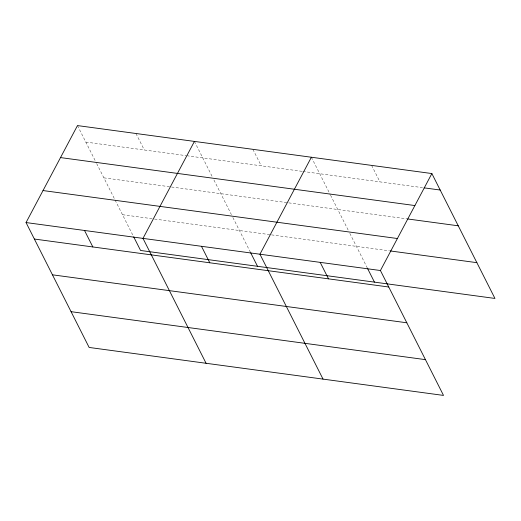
<?xml version="1.0" encoding="UTF-8"?>
<svg xmlns="http://www.w3.org/2000/svg" width="521" height="521" viewBox="0 0 521 521"><rect width="100%" height="100%" fill="white"/><g stroke="black" fill="none" stroke-linecap="round" stroke-linejoin="round"><path stroke-width="0.39" stroke-dasharray="2.6 1.95" d="M85.809 142.07L185.932 155.623M186.733 155.727L302.076 171.344M302.877 171.448L422.518 187.645M103.881 177.843L406.849 218.853M122.5 214.704L153.741 218.931M154.542 219.041L270.686 234.756M271.487 234.867L389.324 250.816M371.616 165.398L379.946 181.881M311.376 157.244L330.184 194.476M330.542 195.193L348.36 230.458M349.819 233.349L367.233 267.827M252.9 149.325L261.229 165.815M194.431 141.412L212.516 177.218M213.962 180.077L231.415 214.632M232.874 217.524L250.288 251.995M135.955 133.5L144.284 149.983M77.486 125.581L96.294 162.819M96.652 163.535L132.979 235.453"/><path stroke-width="0.78" d="M431.863 173.552L380.428 270.523L443.514 395.419L89.137 347.448L26.05 222.558L77.486 125.581L431.863 173.552L494.95 298.442L140.572 250.477L133.702 236.879M194.431 141.412L142.995 238.384L206.082 363.28M311.376 157.244L259.94 254.215L323.027 379.106M424.127 187.86L440.186 190.035M60.508 157.583L414.892 205.554M407.656 218.963L458.259 225.808M43.022 190.556L397.399 238.52M390.125 250.927L476.878 262.669M26.05 222.558L380.428 270.523M34.379 239.041L388.757 287.006M52.445 274.814L406.829 322.786M71.064 311.675L425.449 359.64M367.592 268.543L374.462 282.135M320.187 262.369L328.51 278.852M250.647 252.711L257.517 266.303M201.471 246.303L209.794 262.786M84.526 230.471L92.849 246.954"/></g></svg>
